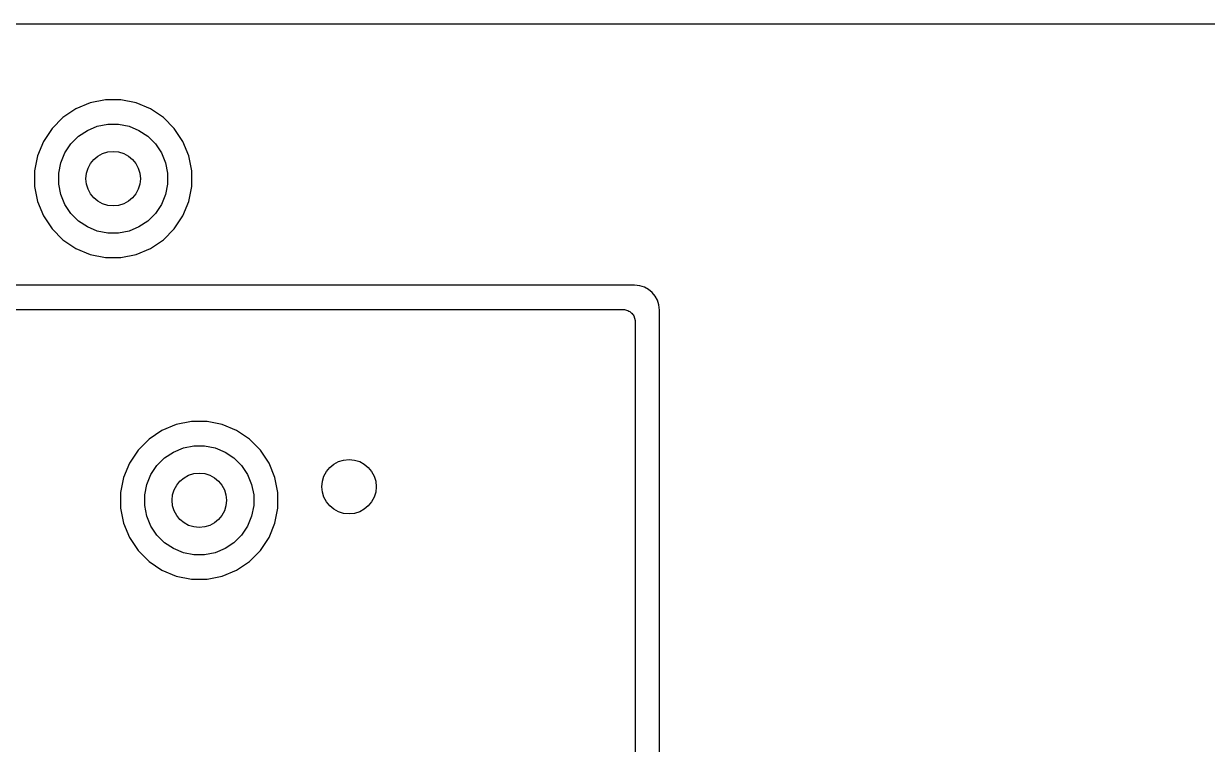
# Model space of a CAD drawing. Extents: x 1.98 to 5.9, y -3.93 to -1.98.
# Drawn here: x 4.8351 to 5.1772, y -2.1847 to -1.9765 of the extents above; entities that cross this region are included whole.
import ezdxf

# ---------------------------------------------------------------- set-up
doc = ezdxf.new("R2010")
doc.units = 0
doc.header["$MEASUREMENT"] = 0
doc.layers.add('BLACK', color=7, linetype='CONTINUOUS')

msp = doc.modelspace()

# ---------------------------------------------------------------- linework, layer by layer
at = {"layer": 'BLACK', "linetype": 'CONTINUOUS'}
for p, q in [((3.62103, -1.97649), (5.74905, -1.97649)), ((4.85018, -2.0011), (4.84645, -2.00359)), ((4.85432, -1.99939), (4.85018, -2.0011)), ((4.85871, -1.99851), (4.85432, -1.99939)), ((4.8632, -1.99851), (4.85871, -1.99851)), ((4.86759, -1.99939), (4.8632, -1.99851)), ((4.87173, -2.0011), (4.86759, -1.99939)), ((4.87546, -2.00359), (4.87173, -2.0011)), ((4.84645, -2.00359), (4.84329, -2.00676)), ((4.87862, -2.00676), (4.87546, -2.00359)), ((4.84329, -2.00676), (4.8408, -2.01049)), ((4.85092, -2.00903), (4.8535, -2.0073)), ((4.8535, -2.0073), (4.85636, -2.00612)), ((4.85636, -2.00612), (4.8594, -2.00551)), ((4.8594, -2.00551), (4.86251, -2.00551)), ((4.86251, -2.00551), (4.86555, -2.00612)), ((4.86555, -2.00612), (4.86841, -2.0073)), ((4.86841, -2.0073), (4.87099, -2.00903)), ((4.88111, -2.01049), (4.87862, -2.00676)), ((4.8408, -2.01049), (4.83908, -2.01462)), ((4.847, -2.0138), (4.84872, -2.01122)), ((4.84872, -2.01122), (4.85092, -2.00903)), ((4.87099, -2.00903), (4.87319, -2.01122)), ((4.87319, -2.01122), (4.87491, -2.0138)), ((4.88283, -2.01462), (4.88111, -2.01049)), ((4.83908, -2.01462), (4.83821, -2.01902)), ((4.84581, -2.01667), (4.847, -2.0138)), ((4.87491, -2.0138), (4.8761, -2.01667)), ((4.8837, -2.01902), (4.88283, -2.01462)), ((4.84521, -2.01971), (4.84581, -2.01667)), ((4.8761, -2.01667), (4.8767, -2.01971)), ((4.83821, -2.01902), (4.83821, -2.0235)), ((4.84521, -2.02281), (4.84521, -2.01971)), ((4.8767, -2.01971), (4.8767, -2.02281)), ((4.8837, -2.0235), (4.8837, -2.01902)), ((4.83821, -2.0235), (4.83908, -2.0279)), ((4.84581, -2.02585), (4.84521, -2.02281)), ((4.8767, -2.02281), (4.8761, -2.02585)), ((4.88283, -2.0279), (4.8837, -2.0235)), ((4.83908, -2.0279), (4.8408, -2.03204)), ((4.847, -2.02872), (4.84581, -2.02585)), ((4.8761, -2.02585), (4.87491, -2.02872)), ((4.88111, -2.03204), (4.88283, -2.0279)), ((4.84872, -2.0313), (4.847, -2.02872)), ((4.85092, -2.03349), (4.84872, -2.0313)), ((4.87319, -2.0313), (4.87099, -2.03349)), ((4.87491, -2.02872), (4.87319, -2.0313)), ((4.8408, -2.03204), (4.84329, -2.03576)), ((4.8535, -2.03522), (4.85092, -2.03349)), ((4.85636, -2.0364), (4.8535, -2.03522)), ((4.86841, -2.03522), (4.86555, -2.0364)), ((4.87099, -2.03349), (4.86841, -2.03522)), ((4.87862, -2.03576), (4.88111, -2.03204)), ((4.84329, -2.03576), (4.84645, -2.03893)), ((4.8594, -2.03701), (4.85636, -2.0364)), ((4.86251, -2.03701), (4.8594, -2.03701)), ((4.86555, -2.0364), (4.86251, -2.03701)), ((4.87546, -2.03893), (4.87862, -2.03576)), ((4.84645, -2.03893), (4.85018, -2.04142)), ((4.85018, -2.04142), (4.85432, -2.04313)), ((4.86759, -2.04313), (4.87173, -2.04142)), ((4.87173, -2.04142), (4.87546, -2.03893)), ((4.85432, -2.04313), (4.85871, -2.04401)), ((4.85871, -2.04401), (4.8632, -2.04401)), ((4.8632, -2.04401), (4.86759, -2.04313)), ((5.01164, -2.05206), (4.11435, -2.05206)), ((5.01317, -2.05221), (5.01164, -2.05206)), ((5.01448, -2.0526), (5.01317, -2.05221)), ((5.01569, -2.05325), (5.01448, -2.0526)), ((5.01675, -2.05412), (5.01569, -2.05325)), ((5.01762, -2.05518), (5.01675, -2.05412)), ((5.01826, -2.05638), (5.01762, -2.05518)), ((4.11767, -2.05906), (5.00831, -2.05906)), ((5.00831, -2.05906), (5.00833, -2.05906)), ((5.00833, -2.05906), (5.00834, -2.05906)), ((5.00834, -2.05906), (5.00834, -2.05906)), ((5.00834, -2.05906), (5.00836, -2.05906)), ((5.00836, -2.05906), (5.00869, -2.05909)), ((5.00869, -2.05909), (5.00901, -2.05913)), ((5.00901, -2.05913), (5.00903, -2.05913)), ((5.00903, -2.05913), (5.00904, -2.05913)), ((5.00904, -2.05913), (5.00935, -2.05923)), ((5.00935, -2.05923), (5.00967, -2.05933)), ((5.00967, -2.05933), (5.00968, -2.05933)), ((5.00968, -2.05933), (5.00969, -2.05934)), ((5.00969, -2.05934), (5.00998, -2.0595)), ((5.01866, -2.05769), (5.01826, -2.05638)), ((5.01881, -2.05923), (5.01866, -2.05769)), ((5.01881, -2.26956), (5.01881, -2.05923)), ((5.00998, -2.0595), (5.01027, -2.05965)), ((5.01027, -2.05965), (5.01028, -2.05966)), ((5.01028, -2.05966), (5.01029, -2.05967)), ((5.01029, -2.05967), (5.01054, -2.05988)), ((5.01054, -2.05988), (5.01079, -2.06009)), ((5.01079, -2.06009), (5.0108, -2.0601)), ((5.0108, -2.0601), (5.01081, -2.06011)), ((5.01081, -2.06011), (5.01102, -2.06036)), ((5.01102, -2.06036), (5.01123, -2.06062)), ((5.01123, -2.06062), (5.01123, -2.06063)), ((5.01123, -2.06063), (5.01124, -2.06064)), ((5.01124, -2.06064), (5.01139, -2.06093)), ((5.01139, -2.06093), (5.01155, -2.06122)), ((5.01155, -2.06122), (5.01155, -2.06123)), ((5.01155, -2.06123), (5.01156, -2.06124)), ((5.01156, -2.06124), (5.01165, -2.06156)), ((5.01165, -2.06156), (5.01174, -2.06188)), ((5.01174, -2.06188), (5.01175, -2.06189)), ((5.01175, -2.06189), (5.01175, -2.0619)), ((5.01175, -2.0619), (5.01178, -2.06223)), ((5.01178, -2.06223), (5.01181, -2.06256)), ((5.01181, -2.06256), (5.01181, -2.2774)), ((4.87919, -2.0923), (4.87505, -2.09401)), ((4.88359, -2.09143), (4.87919, -2.0923)), ((4.88807, -2.09143), (4.88359, -2.09143)), ((4.89246, -2.0923), (4.88807, -2.09143)), ((4.8966, -2.09401), (4.89246, -2.0923)), ((4.87133, -2.0965), (4.86816, -2.09967)), ((4.87505, -2.09401), (4.87133, -2.0965)), ((4.90033, -2.0965), (4.8966, -2.09401)), ((4.9035, -2.09967), (4.90033, -2.0965)), ((4.86816, -2.09967), (4.86567, -2.1034)), ((4.87579, -2.10194), (4.87837, -2.10022)), ((4.87837, -2.10022), (4.88123, -2.09903)), ((4.88123, -2.09903), (4.88428, -2.09843)), ((4.88428, -2.09843), (4.88738, -2.09843)), ((4.88738, -2.09843), (4.89042, -2.09903)), ((4.89042, -2.09903), (4.89329, -2.10022)), ((4.89329, -2.10022), (4.89587, -2.10194)), ((4.90599, -2.1034), (4.9035, -2.09967)), ((4.86567, -2.1034), (4.86395, -2.10754)), ((4.87359, -2.10413), (4.87579, -2.10194)), ((4.89587, -2.10194), (4.89806, -2.10413)), ((4.9077, -2.10754), (4.90599, -2.1034)), ((4.87068, -2.10958), (4.87187, -2.10671)), ((4.87187, -2.10671), (4.87359, -2.10413)), ((4.89806, -2.10413), (4.89978, -2.10671)), ((4.89978, -2.10671), (4.90097, -2.10958)), ((4.86395, -2.10754), (4.86308, -2.11193)), ((4.87008, -2.11262), (4.87068, -2.10958)), ((4.90097, -2.10958), (4.90157, -2.11262)), ((4.90857, -2.11193), (4.9077, -2.10754)), ((4.86308, -2.11193), (4.86308, -2.11641)), ((4.87008, -2.11572), (4.87008, -2.11262)), ((4.90157, -2.11262), (4.90157, -2.11572)), ((4.90857, -2.11641), (4.90857, -2.11193)), ((4.86308, -2.11641), (4.86395, -2.12081)), ((4.87068, -2.11877), (4.87008, -2.11572)), ((4.90157, -2.11572), (4.90097, -2.11877)), ((4.9077, -2.12081), (4.90857, -2.11641)), ((4.86395, -2.12081), (4.86567, -2.12495)), ((4.87187, -2.12163), (4.87068, -2.11877)), ((4.90097, -2.11877), (4.89978, -2.12163)), ((4.90599, -2.12495), (4.9077, -2.12081)), ((4.87359, -2.12421), (4.87187, -2.12163)), ((4.87579, -2.12641), (4.87359, -2.12421)), ((4.89806, -2.12421), (4.89587, -2.12641)), ((4.89978, -2.12163), (4.89806, -2.12421)), ((4.86567, -2.12495), (4.86816, -2.12867)), ((4.87837, -2.12813), (4.87579, -2.12641)), ((4.89587, -2.12641), (4.89329, -2.12813)), ((4.9035, -2.12867), (4.90599, -2.12495)), ((4.86816, -2.12867), (4.87133, -2.13184)), ((4.88123, -2.12932), (4.87837, -2.12813)), ((4.88428, -2.12992), (4.88123, -2.12932)), ((4.88738, -2.12992), (4.88428, -2.12992)), ((4.89042, -2.12932), (4.88738, -2.12992)), ((4.89329, -2.12813), (4.89042, -2.12932)), ((4.90033, -2.13184), (4.9035, -2.12867)), ((4.87133, -2.13184), (4.87505, -2.13433)), ((4.87505, -2.13433), (4.87919, -2.13605)), ((4.89246, -2.13605), (4.8966, -2.13433)), ((4.8966, -2.13433), (4.90033, -2.13184)), ((4.87919, -2.13605), (4.88359, -2.13692)), ((4.88359, -2.13692), (4.88807, -2.13692)), ((4.88807, -2.13692), (4.89246, -2.13605))]:
    msp.add_line(p, q, dxfattribs=at)
at = {"layer": 'BLACK'}
for centre in [(4.86095, -2.02126), (4.92913, -2.11024), (4.88583, -2.11417)]:
    msp.add_circle(centre, 0.00787, dxfattribs=at)

doc.saveas('drawing.dxf')
